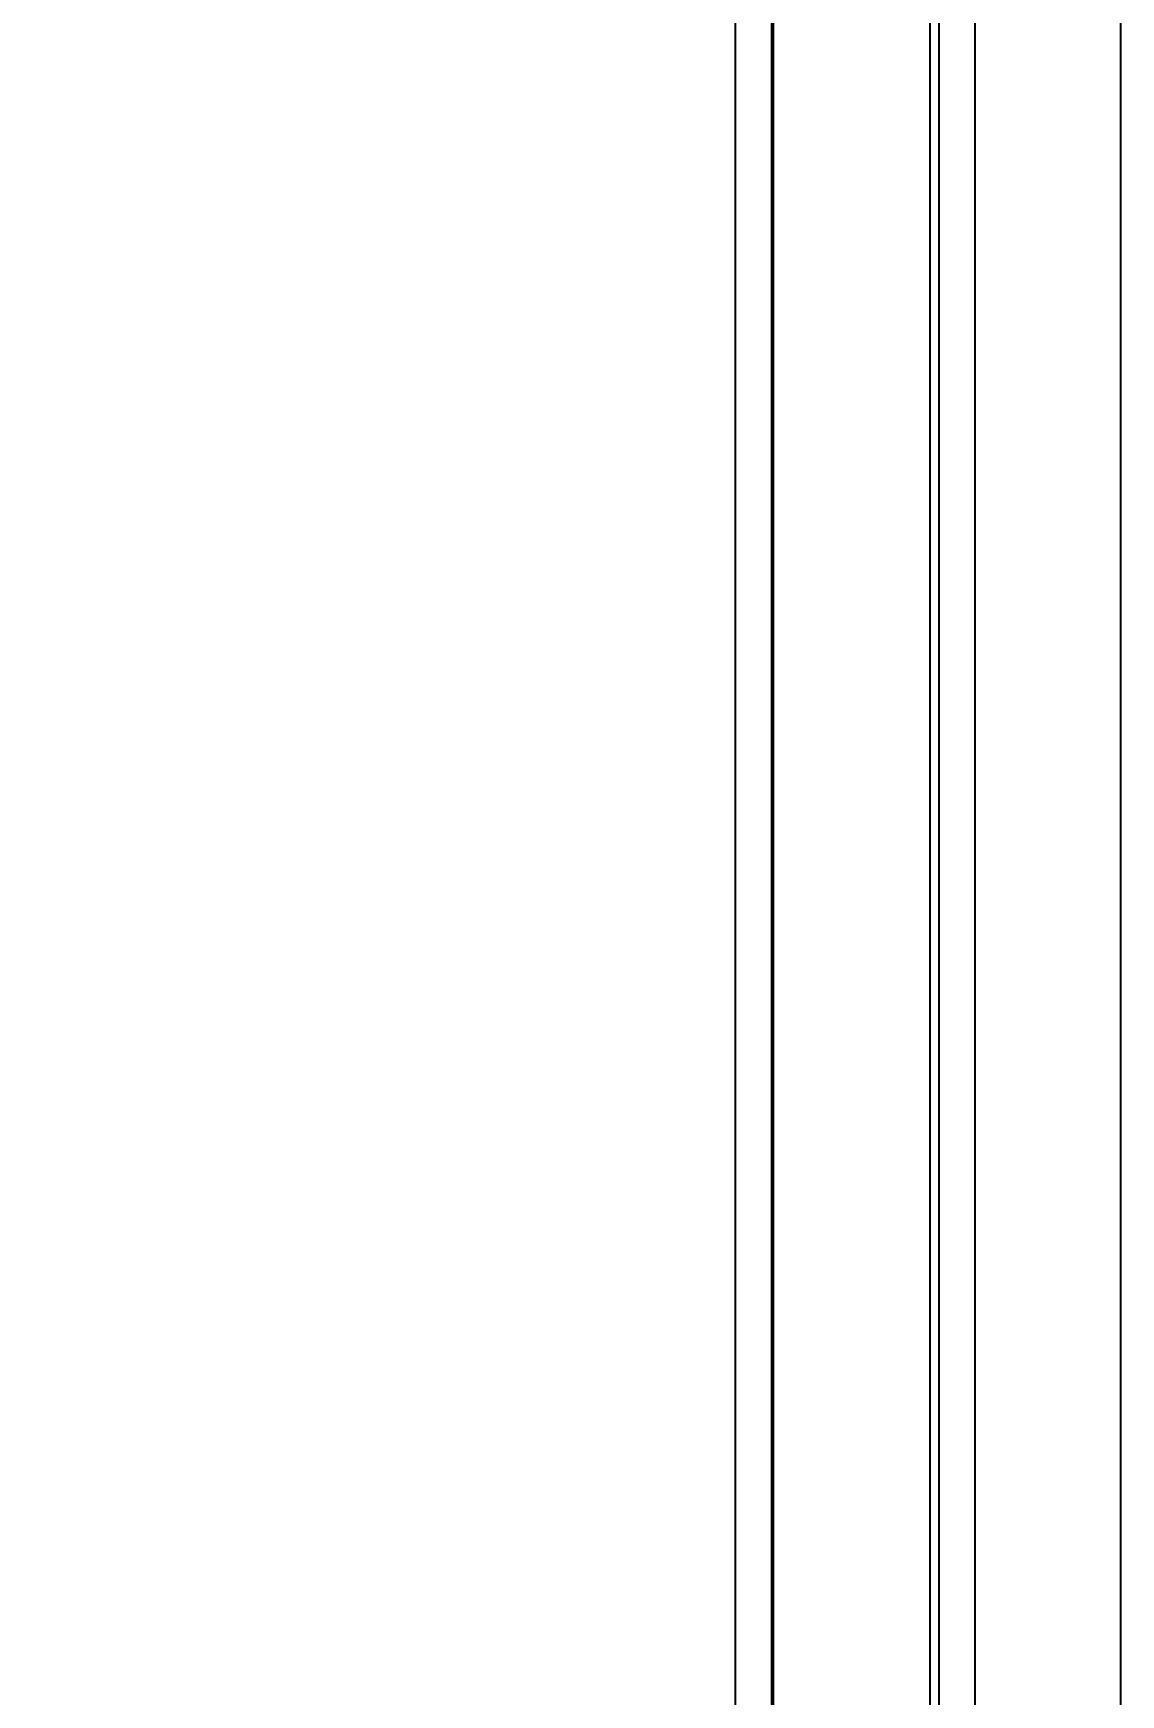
# Model space of a CAD drawing. Header units: millimetres. Extents: x -73584 to -37571, y -61249 to -50748.
# Drawn here: x -48357.3 to -48297.5, y -55211.7 to -55120.4 of the extents above; entities that cross this region are included whole.
import ezdxf

# ---------------------------------------------------------------- set-up
doc = ezdxf.new("R2010")
doc.units = ezdxf.units.MM
doc.header["$LTSCALE"] = 200
doc.header["$PDSIZE"] = -1
doc.layers.add('DIM', color=3, linetype='Continuous')
doc.styles.add('TSSD_Dimension', font='tssdeng.shx', dxfattribs={"width": 0.7, "bigfont": 'hztxt.shx'})
doc.dimstyles.new('TSSD_20_20', dxfattribs={"dimtxt": 60, "dimasz": 20, "dimexe": 20, "dimexo": 50, "dimgap": 20, "dimtad": 1, "dimdec": 0, "dimzin": 0, "dimdsep": 46, "dimtxsty": 'TSSD_Dimension', "dimblk": 'ARCHTICK', "dimcen": 0, "dimdle": 20, "dimclrt": 7, "dimadec": 0, "dimazin": 0, "dimtfac": 1, "dimtdec": 0, "dimtix": 1, "dimtmove": 2, "dimatfit": 3, "dimfxl": 1, "dimtolj": 1, "dimtzin": 0, "dimarcsym": 0})

# ---------------------------------------------------------------- blocks, each defined once
blk = doc.blocks.new('5569')
at = {"color": 7, "linetype": 'Continuous'}
for p, q in [((-46076.839, -54684.316), (-46076.839, -55184.216)), ((-46074.839, -55187.216), (-46074.839, -54684.316)), ((-46066.839, -55184.216), (-46066.839, -54684.316)), ((-46088.039, -54934.366), (-46088.039, -55184.166)), ((-46086.039, -54934.366), (-46086.039, -55184.166)), ((-46085.939, -54934.466), (-46085.939, -55184.066)), ((-46077.339, -54935.219), (-46077.339, -55183.314)), ((-46085.939, -54944.166), (-46086.039, -54944.166)), ((-46086.039, -54944.595), (-46085.939, -54944.595)), ((-46085.939, -54945.771), (-46086.039, -54945.771)), ((-46085.939, -54946.846), (-46086.039, -54946.846)), ((-46085.939, -54947.141), (-46086.039, -54947.141)), ((-46086.039, -54951.192), (-46085.939, -54951.192)), ((-46086.039, -54951.467), (-46085.939, -54951.467)), ((-46086.039, -54952.562), (-46085.939, -54952.562)), ((-46085.939, -54953.738), (-46086.039, -54953.738)), ((-46085.939, -54954.166), (-46086.039, -54954.166)), ((-46085.939, -55006.766), (-46086.039, -55006.766)), ((-46086.039, -55007.195), (-46085.939, -55007.195)), ((-46085.939, -55008.371), (-46086.039, -55008.371)), ((-46085.939, -55009.456), (-46086.039, -55009.456)), ((-46085.939, -55009.741), (-46086.039, -55009.741)), ((-46086.039, -55013.792), (-46085.939, -55013.792)), ((-46086.039, -55014.077), (-46085.939, -55014.077)), ((-46086.039, -55015.162), (-46085.939, -55015.162)), ((-46085.939, -55016.338), (-46086.039, -55016.338)), ((-46085.939, -55016.766), (-46086.039, -55016.766)), ((-46085.939, -55021.616), (-46086.039, -55021.616)), ((-46086.039, -55022.045), (-46085.939, -55022.045)), ((-46085.939, -55023.221), (-46086.039, -55023.221)), ((-46085.939, -55024.306), (-46086.039, -55024.306)), ((-46085.939, -55024.591), (-46086.039, -55024.591)), ((-46086.039, -55028.642), (-46085.939, -55028.642)), ((-46086.039, -55028.927), (-46085.939, -55028.927)), ((-46086.039, -55030.012), (-46085.939, -55030.012)), ((-46085.939, -55031.188), (-46086.039, -55031.188)), ((-46085.939, -55031.616), (-46086.039, -55031.616)), ((-46086.039, -55034.816), (-46085.939, -55034.816)), ((-46086.039, -55034.816), (-46085.939, -55034.916))]:
    blk.add_line(p, q, dxfattribs=at)
blk = doc.blocks.new('*U670')
at = {"layer": 'DIM', "color": 3}
blk.add_blockref('5569', (46037.067, 54931.016), dxfattribs=at)
blk = doc.blocks.new('*U671')
at = {"layer": 'DIM', "color": 0, "linetype": 'ByBlock', "lineweight": -2, "transparency": 16777216}
blk.add_blockref('*U670', (0, 0), dxfattribs=at)
blk = doc.blocks.new('_ArchTick')
at = {"color": 0, "linetype": 'ByBlock'}
blk.add_lwpolyline([(-0.7071, -0.7071, 0.5, 0.5, 0), (0.7071, 0.7071, 0.5, 0.5, 0)], format="xyseb", dxfattribs=at)
blk = doc.blocks.new('*D672')
at = {"layer": 'Defpoints', "color": 0, "transparency": 16777216}
for p in [(-48671.166, -54860.658), (-48307.71, -54860.658), (-48307.71, -55360.658)]:
    blk.add_point(p, dxfattribs=at)
at = {"layer": 'DIM', "color": 0, "lineweight": -2, "transparency": 16777216}
for p, q in [((-48671.166, -55380.658), (-48671.166, -54840.658)), ((-48357.71, -54860.658), (-48691.166, -54860.658)), ((-48357.71, -55360.658), (-48691.166, -55360.658))]:
    blk.add_line(p, q, dxfattribs=at)
at = {"layer": 'DIM', "color": 0, "lineweight": -2, "transparency": 16777216, "xscale": 20, "yscale": 20, "zscale": 20}
for p, rotation in [((-48671.166, -54860.658), 90), ((-48671.166, -55360.658), 270)]:
    blk.add_blockref('_ArchTick', p, dxfattribs=dict(at, rotation=rotation))
at = {"layer": 'DIM', "color": 7, "transparency": 16777216, "insert": (-48722.319, -55110.658), "char_height": 60, "attachment_point": 5, "rotation": 90, "style": 'TSSD_Dimension'}
blk.add_mtext('\\A1;500 [1\'-7 3/4"]', dxfattribs=at)
blk = doc.blocks.new('*D1379')
at = {"layer": 'Defpoints', "color": 0, "transparency": 16777216}
for p in [(-48990.716, -52360.808), (-48318.409, -52360.808), (-48298.691, -55500.658)]:
    blk.add_point(p, dxfattribs=at)
at = {"layer": 'DIM', "color": 0, "lineweight": -2, "transparency": 16777216}
for p, q in [((-48990.716, -55520.658), (-48990.716, -52340.808)), ((-48368.409, -52360.808), (-49010.716, -52360.808)), ((-48348.691, -55500.658), (-49010.716, -55500.658))]:
    blk.add_line(p, q, dxfattribs=at)
at = {"layer": 'DIM', "color": 0, "lineweight": -2, "transparency": 16777216, "xscale": 20, "yscale": 20, "zscale": 20}
for p, rotation in [((-48990.716, -52360.808), 90), ((-48990.716, -55500.658), 270)]:
    blk.add_blockref('_ArchTick', p, dxfattribs=dict(at, rotation=rotation))
at = {"layer": 'DIM', "color": 7, "transparency": 16777216, "insert": (-49041.87, -53930.733), "char_height": 60, "attachment_point": 5, "rotation": 90, "style": 'TSSD_Dimension'}
blk.add_mtext('\\A1;3140 [10\'-3 1/2"]', dxfattribs=at)

msp = doc.modelspace()

# ---------------------------------------------------------------- block references
at = {"layer": 'DIM', "color": 3}
msp.add_blockref('*U671', (-48267.725, -55107.458), dxfattribs=at)

# ---------------------------------------------------------------- dimensions: what is measured, and where the dimension line sits
at = {"layer": 'DIM'}
for base, p1, p2, picture, middle in [((-48990.716, -52360.808), (-48298.691, -55500.658), (-48318.409, -52360.808), '*D1379', (-49041.87, -53930.733)), ((-48671.166, -54860.658), (-48307.71, -55360.658), (-48307.71, -54860.658), '*D672', (-48722.319, -55110.658))]:
    dim = msp.add_linear_dim(base=base, p1=p1, p2=p2, angle=90, dimstyle='TSSD_20_20', dxfattribs=at)
    dim.commit()
    dim.dimension.update_dxf_attribs({"geometry": picture, "text_midpoint": middle})

doc.saveas('drawing.dxf')
